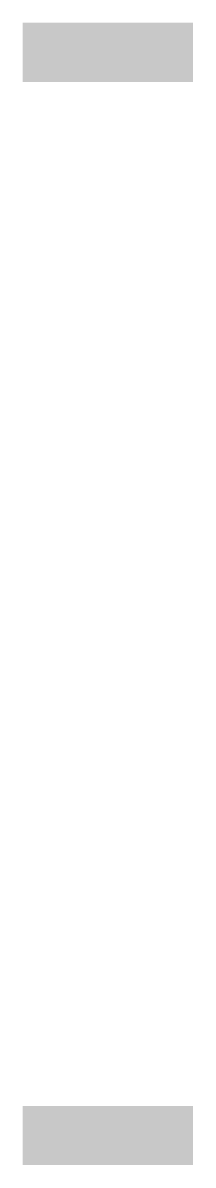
# Model space of a CAD drawing. Extents: x 0.08 to 0.47, y 0.39 to 3.02.
import ezdxf

# ---------------------------------------------------------------- set-up
doc = ezdxf.new("R2010")
doc.units = 0
doc.header["$MEASUREMENT"] = 0
doc.layers.add('to-xx-t25_1', color=7, linetype='CONTINUOUS', lineweight=25)
doc.styles.add('RTW_ISO', font='iso-rtw.shx')

msp = doc.modelspace()

# ---------------------------------------------------------------- texts
at = {"layer": 'to-xx-t25_1', "style": 'RTW_ISO', "flags": 8}
for p in [(0.0058, 2.4871), (0.0058, -0.0038)]:
    msp.add_attdef('-', p, '-', height=1.2, dxfattribs=at)

doc.saveas('drawing.dxf')
